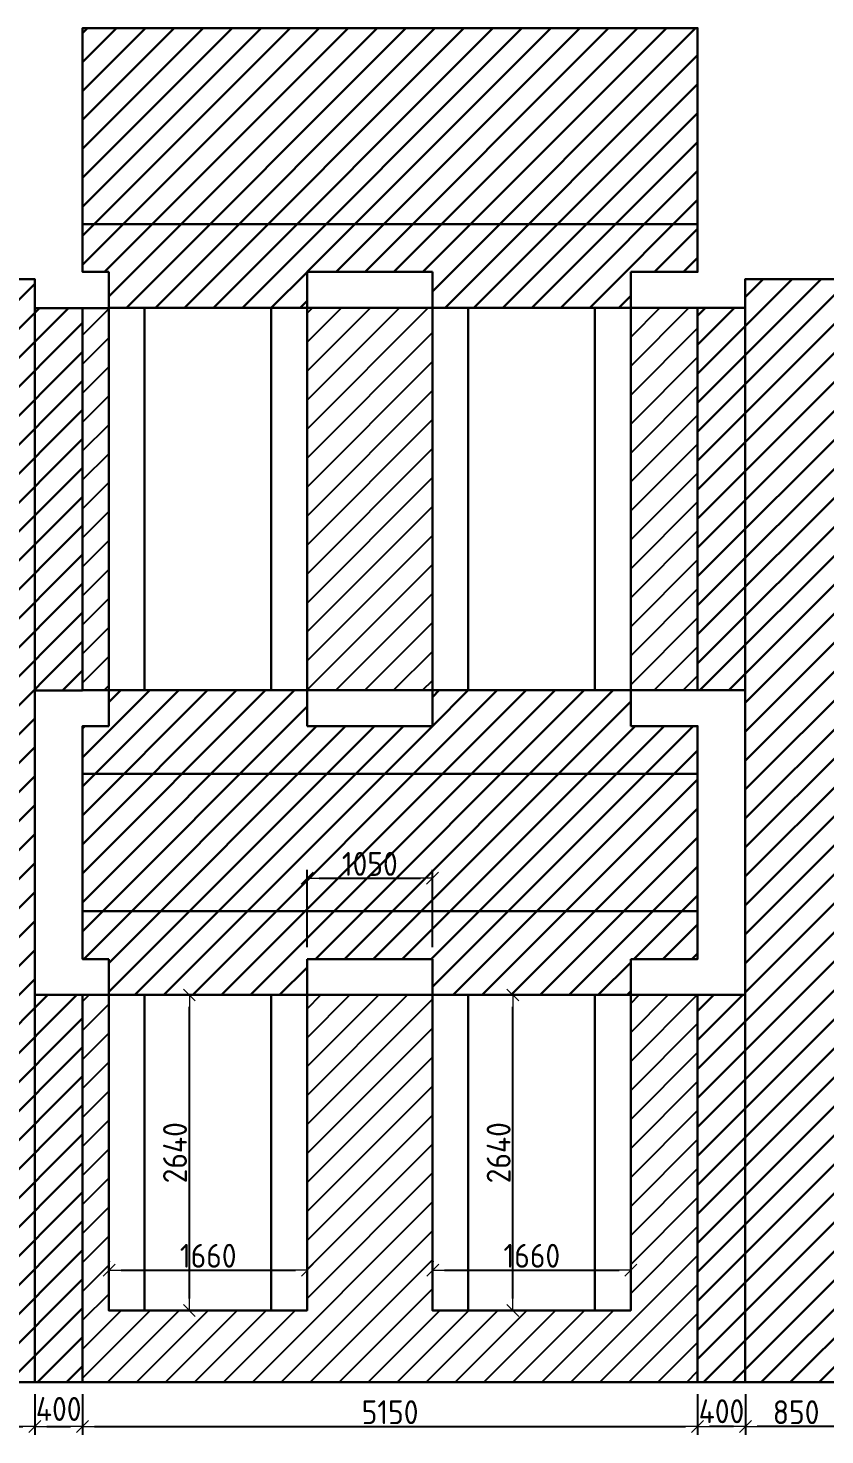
# Model space of a CAD drawing. Header units: millimetres. Extents: x 209 to 1046824, y -248937 to 510758.
# Drawn here: x 187055 to 193727, y -1274 to 10497 of the extents above; entities that cross this region are included whole.
import ezdxf

# ---------------------------------------------------------------- set-up
doc = ezdxf.new("R2010")
doc.units = ezdxf.units.MM
doc.layers.add('$AUDIT_BAD_LAYER1', color=7, linetype='Continuous')
doc.layers.add('ГВЛ', color=20, linetype='Continuous')
for name, color, linetype, lineweight in [('Основные линии', 7, 'Continuous', 30), ('Пластиковые уголки', 1, 'Continuous', 30), ('Размеры', 7, 'Continuous', 15)]:
    doc.layers.add(name, color=color, linetype=linetype, lineweight=lineweight)
doc.styles.add('СПДС', font='isocpeur.ttf', dxfattribs={"width": 0.9})
doc.dimstyles.new('Размера А3', dxfattribs={"dimtxt": 200, "dimasz": 100, "dimexe": 70, "dimexo": 100, "dimgap": 20, "dimtad": 1, "dimdec": 0, "dimrnd": 10, "dimzin": 0, "dimdsep": 46, "dimtxsty": 'СПДС', "dimblk": 'ARROWHEAD_6', "dimcen": 1, "dimclrd": 256, "dimclre": 256, "dimclrt": 256, "dimazin": 0, "dimtfac": 1, "dimtdec": 0, "dimtmove": 2, "dimatfit": 3, "dimfxl": 1, "dimtolj": 1, "dimtzin": 0, "dimarcsym": 0})

# ---------------------------------------------------------------- blocks, each defined once
blk = doc.blocks.new('ARROWHEAD_6')
at = {"color": 0, "linetype": 'Continuous'}
for p, q in [((0, 0), (-1, 0)), ((-0.5, -0.5), (0.5, 0.5))]:
    blk.add_line(p, q, dxfattribs=at)
blk = doc.blocks.new('*D193')
at = {"layer": 'Defpoints', "color": 0, "lineweight": 30, "transparency": 16777216}
for p in [(187733, 79), (189393, 105), (189393, 79)]:
    blk.add_point(p, dxfattribs=at)
at = {"layer": 'Размеры', "lineweight": -2, "transparency": 16777216}
for p, q in [((187733, 179), (187733, 175)), ((189393, 179), (189393, 175)), ((187833, 105), (189293, 105))]:
    blk.add_line(p, q, dxfattribs=at)
at = {"layer": 'Размеры', "lineweight": -2, "transparency": 16777216, "xscale": 100, "yscale": 100, "zscale": 100, "rotation": 180}
blk.add_blockref('ARROWHEAD_6', (187733, 105), dxfattribs=at)
at = {"layer": 'Размеры', "lineweight": -2, "transparency": 16777216, "xscale": 100, "yscale": 100, "zscale": 100}
blk.add_blockref('ARROWHEAD_6', (189393, 105), dxfattribs=at)
at = {"layer": 'Размеры', "lineweight": 15, "transparency": 16777216, "insert": (188563, 225), "char_height": 200, "attachment_point": 5, "style": 'СПДС'}
blk.add_mtext('\\A1;1660', dxfattribs=at)
blk = doc.blocks.new('*D194')
at = {"layer": 'Defpoints', "color": 0, "lineweight": 30, "transparency": 16777216}
for p in [(188207, 2407), (188405, 2407), (188207, -233)]:
    blk.add_point(p, dxfattribs=at)
at = {"layer": 'Размеры', "lineweight": -2, "transparency": 16777216}
for p, q in [((188307, 2407), (188475, 2407)), ((188405, -133), (188405, 2307)), ((188307, -233), (188475, -233))]:
    blk.add_line(p, q, dxfattribs=at)
at = {"layer": 'Размеры', "lineweight": -2, "transparency": 16777216, "xscale": 100, "yscale": 100, "zscale": 100}
for p, rotation in [((188405, 2407), 90), ((188405, -233), 270)]:
    blk.add_blockref('ARROWHEAD_6', p, dxfattribs=dict(at, rotation=rotation))
at = {"layer": 'Размеры', "lineweight": 15, "transparency": 16777216, "insert": (188285, 1087), "char_height": 200, "attachment_point": 5, "rotation": 90, "style": 'СПДС'}
blk.add_mtext('\\A1;2640', dxfattribs=at)
blk = doc.blocks.new('*D195')
at = {"layer": 'Defpoints', "color": 0, "lineweight": 30, "transparency": 16777216}
for p in [(188207, 2407), (188405, 2407), (188207, -233)]:
    blk.add_point(p, dxfattribs=at)
at = {"layer": 'Размеры', "lineweight": -2, "transparency": 16777216}
for p, q in [((188307, 2407), (188475, 2407)), ((188405, -133), (188405, 2307)), ((188307, -233), (188475, -233))]:
    blk.add_line(p, q, dxfattribs=at)
at = {"layer": 'Размеры', "lineweight": -2, "transparency": 16777216, "xscale": 100, "yscale": 100, "zscale": 100}
for p, rotation in [((188405, 2407), 90), ((188405, -233), 270)]:
    blk.add_blockref('ARROWHEAD_6', p, dxfattribs=dict(at, rotation=rotation))
at = {"layer": 'Размеры', "lineweight": 15, "transparency": 16777216, "insert": (188285, 1087), "char_height": 200, "attachment_point": 5, "rotation": 90, "style": 'СПДС'}
blk.add_mtext('\\A1;2640', dxfattribs=at)
blk = doc.blocks.new('*D196')
at = {"layer": 'Defpoints', "color": 0, "lineweight": 30, "transparency": 16777216}
for p in [(190443, 79), (192103, 105), (192103, 79)]:
    blk.add_point(p, dxfattribs=at)
at = {"layer": 'Размеры', "lineweight": -2, "transparency": 16777216}
for p, q in [((190443, 179), (190443, 175)), ((192103, 179), (192103, 175)), ((190543, 105), (192003, 105))]:
    blk.add_line(p, q, dxfattribs=at)
at = {"layer": 'Размеры', "lineweight": -2, "transparency": 16777216, "xscale": 100, "yscale": 100, "zscale": 100, "rotation": 180}
blk.add_blockref('ARROWHEAD_6', (190443, 105), dxfattribs=at)
at = {"layer": 'Размеры', "lineweight": -2, "transparency": 16777216, "xscale": 100, "yscale": 100, "zscale": 100}
blk.add_blockref('ARROWHEAD_6', (192103, 105), dxfattribs=at)
at = {"layer": 'Размеры', "lineweight": 15, "transparency": 16777216, "insert": (191273, 225), "char_height": 200, "attachment_point": 5, "style": 'СПДС'}
blk.add_mtext('\\A1;1660', dxfattribs=at)
blk = doc.blocks.new('*D197')
at = {"layer": 'Defpoints', "color": 0, "lineweight": 30, "transparency": 16777216}
for p in [(190917, 2407), (191115, 2407), (190917, -233)]:
    blk.add_point(p, dxfattribs=at)
at = {"layer": 'Размеры', "lineweight": -2, "transparency": 16777216}
for p, q in [((191017, 2407), (191185, 2407)), ((191115, -133), (191115, 2307)), ((191017, -233), (191185, -233))]:
    blk.add_line(p, q, dxfattribs=at)
at = {"layer": 'Размеры', "lineweight": -2, "transparency": 16777216, "xscale": 100, "yscale": 100, "zscale": 100}
for p, rotation in [((191115, 2407), 90), ((191115, -233), 270)]:
    blk.add_blockref('ARROWHEAD_6', p, dxfattribs=dict(at, rotation=rotation))
at = {"layer": 'Размеры', "lineweight": 15, "transparency": 16777216, "insert": (190995, 1087), "char_height": 200, "attachment_point": 5, "rotation": 90, "style": 'СПДС'}
blk.add_mtext('\\A1;2640', dxfattribs=at)
blk = doc.blocks.new('*D198')
at = {"layer": 'Defpoints', "color": 0, "lineweight": 30, "transparency": 16777216}
for p in [(190917, 2407), (191115, 2407), (190917, -233)]:
    blk.add_point(p, dxfattribs=at)
at = {"layer": 'Размеры', "lineweight": -2, "transparency": 16777216}
for p, q in [((191017, 2407), (191185, 2407)), ((191115, -133), (191115, 2307)), ((191017, -233), (191185, -233))]:
    blk.add_line(p, q, dxfattribs=at)
at = {"layer": 'Размеры', "lineweight": -2, "transparency": 16777216, "xscale": 100, "yscale": 100, "zscale": 100}
for p, rotation in [((191115, 2407), 90), ((191115, -233), 270)]:
    blk.add_blockref('ARROWHEAD_6', p, dxfattribs=dict(at, rotation=rotation))
at = {"layer": 'Размеры', "lineweight": 15, "transparency": 16777216, "insert": (190995, 1087), "char_height": 200, "attachment_point": 5, "rotation": 90, "style": 'СПДС'}
blk.add_mtext('\\A1;2640', dxfattribs=at)
blk = doc.blocks.new('*D213')
at = {"layer": 'Defpoints', "color": 0, "lineweight": 30, "transparency": 16777216}
for p in [(186261, -833), (187111, -833), (187111, -1204)]:
    blk.add_point(p, dxfattribs=at)
at = {"layer": 'Размеры', "lineweight": -2, "transparency": 16777216}
for p, q in [((186261, -933), (186261, -1274)), ((187111, -933), (187111, -1274)), ((186361, -1204), (187011, -1204))]:
    blk.add_line(p, q, dxfattribs=at)
at = {"layer": 'Размеры', "lineweight": -2, "transparency": 16777216, "xscale": 100, "yscale": 100, "zscale": 100, "rotation": 180}
blk.add_blockref('ARROWHEAD_6', (186261, -1204), dxfattribs=at)
at = {"layer": 'Размеры', "lineweight": -2, "transparency": 16777216, "xscale": 100, "yscale": 100, "zscale": 100}
blk.add_blockref('ARROWHEAD_6', (187111, -1204), dxfattribs=at)
at = {"layer": 'Размеры', "lineweight": 15, "transparency": 16777216, "insert": (186686, -1084), "char_height": 200, "attachment_point": 5, "style": 'СПДС'}
blk.add_mtext('\\A1;850', dxfattribs=at)
blk = doc.blocks.new('*D214')
at = {"layer": 'Defpoints', "color": 0, "lineweight": 30, "transparency": 16777216}
for p in [(187111, -833), (187511, -833), (187511, -1204)]:
    blk.add_point(p, dxfattribs=at)
at = {"layer": 'Размеры', "lineweight": -2, "transparency": 16777216}
for p, q in [((187111, -933), (187111, -1274)), ((187511, -933), (187511, -1274)), ((187211, -1204), (187411, -1204))]:
    blk.add_line(p, q, dxfattribs=at)
at = {"layer": 'Размеры', "lineweight": -2, "transparency": 16777216, "xscale": 100, "yscale": 100, "zscale": 100, "rotation": 180}
blk.add_blockref('ARROWHEAD_6', (187111, -1204), dxfattribs=at)
at = {"layer": 'Размеры', "lineweight": -2, "transparency": 16777216, "xscale": 100, "yscale": 100, "zscale": 100}
blk.add_blockref('ARROWHEAD_6', (187511, -1204), dxfattribs=at)
at = {"layer": 'Размеры', "lineweight": 15, "transparency": 16777216, "insert": (187311, -1057), "char_height": 200, "attachment_point": 5, "style": 'СПДС'}
blk.add_mtext('\\A1;400', dxfattribs=at)
blk = doc.blocks.new('*D215')
at = {"layer": 'Defpoints', "color": 0, "lineweight": 30, "transparency": 16777216}
for p in [(187511, -833), (192661, -833), (192661, -1204)]:
    blk.add_point(p, dxfattribs=at)
at = {"layer": 'Размеры', "lineweight": -2, "transparency": 16777216}
for p, q in [((187511, -933), (187511, -1274)), ((192661, -933), (192661, -1274)), ((187611, -1204), (192561, -1204))]:
    blk.add_line(p, q, dxfattribs=at)
at = {"layer": 'Размеры', "lineweight": -2, "transparency": 16777216, "xscale": 100, "yscale": 100, "zscale": 100, "rotation": 180}
blk.add_blockref('ARROWHEAD_6', (187511, -1204), dxfattribs=at)
at = {"layer": 'Размеры', "lineweight": -2, "transparency": 16777216, "xscale": 100, "yscale": 100, "zscale": 100}
blk.add_blockref('ARROWHEAD_6', (192661, -1204), dxfattribs=at)
at = {"layer": 'Размеры', "lineweight": 15, "transparency": 16777216, "insert": (190086, -1084), "char_height": 200, "attachment_point": 5, "style": 'СПДС'}
blk.add_mtext('\\A1;5150', dxfattribs=at)
blk = doc.blocks.new('*D216')
at = {"layer": 'Defpoints', "color": 0, "lineweight": 30, "transparency": 16777216}
for p in [(192661, -833), (193061, -833), (192661, -1204)]:
    blk.add_point(p, dxfattribs=at)
at = {"layer": 'Размеры', "lineweight": -2, "transparency": 16777216}
for p, q in [((192661, -933), (192661, -1274)), ((193061, -933), (193061, -1274)), ((192961, -1204), (192761, -1204))]:
    blk.add_line(p, q, dxfattribs=at)
at = {"layer": 'Размеры', "lineweight": -2, "transparency": 16777216, "xscale": 100, "yscale": 100, "zscale": 100, "rotation": 180}
blk.add_blockref('ARROWHEAD_6', (192661, -1204), dxfattribs=at)
at = {"layer": 'Размеры', "lineweight": -2, "transparency": 16777216, "xscale": 100, "yscale": 100, "zscale": 100}
blk.add_blockref('ARROWHEAD_6', (193061, -1204), dxfattribs=at)
at = {"layer": 'Размеры', "lineweight": 15, "transparency": 16777216, "insert": (192861, -1076), "char_height": 200, "attachment_point": 5, "style": 'СПДС'}
blk.add_mtext('\\A1;400', dxfattribs=at)
blk = doc.blocks.new('*D217')
at = {"layer": 'Defpoints', "color": 0, "lineweight": 30, "transparency": 16777216}
for p in [(193061, -833), (193911, -833), (193061, -1204)]:
    blk.add_point(p, dxfattribs=at)
at = {"layer": 'Размеры', "lineweight": -2, "transparency": 16777216}
for p, q in [((193061, -933), (193061, -1274)), ((193911, -933), (193911, -1274)), ((193811, -1204), (193161, -1204))]:
    blk.add_line(p, q, dxfattribs=at)
at = {"layer": 'Размеры', "lineweight": -2, "transparency": 16777216, "xscale": 100, "yscale": 100, "zscale": 100, "rotation": 180}
blk.add_blockref('ARROWHEAD_6', (193061, -1204), dxfattribs=at)
at = {"layer": 'Размеры', "lineweight": -2, "transparency": 16777216, "xscale": 100, "yscale": 100, "zscale": 100}
blk.add_blockref('ARROWHEAD_6', (193911, -1204), dxfattribs=at)
at = {"layer": 'Размеры', "lineweight": 15, "transparency": 16777216, "insert": (193486, -1084), "char_height": 200, "attachment_point": 5, "style": 'СПДС'}
blk.add_mtext('\\A1;850', dxfattribs=at)
blk = doc.blocks.new('*D230')
at = {"layer": 'Defpoints', "color": 0, "lineweight": 30, "transparency": 16777216}
for p in [(190441, 3384), (189391, 2707), (190441, 2707)]:
    blk.add_point(p, dxfattribs=at)
at = {"layer": 'Размеры', "lineweight": -2, "transparency": 16777216}
for p, q in [((189391, 2807), (189391, 3454)), ((190441, 2807), (190441, 3454)), ((189491, 3384), (190341, 3384))]:
    blk.add_line(p, q, dxfattribs=at)
at = {"layer": 'Размеры', "lineweight": -2, "transparency": 16777216, "xscale": 100, "yscale": 100, "zscale": 100, "rotation": 180}
blk.add_blockref('ARROWHEAD_6', (189391, 3384), dxfattribs=at)
at = {"layer": 'Размеры', "lineweight": -2, "transparency": 16777216, "xscale": 100, "yscale": 100, "zscale": 100}
blk.add_blockref('ARROWHEAD_6', (190441, 3384), dxfattribs=at)
at = {"layer": 'Размеры', "lineweight": 15, "transparency": 16777216, "insert": (189916, 3504), "char_height": 200, "attachment_point": 5, "style": 'СПДС'}
blk.add_mtext('\\A1;1050', dxfattribs=at)

msp = doc.modelspace()

# ---------------------------------------------------------------- hatches: boundary and pattern name
at = {"layer": '$AUDIT_BAD_LAYER1', "transparency": 33554559}
h = msp.add_hatch(dxfattribs=at)
h.set_pattern_fill('ANSI31', color=3, scale=54)
h.set_pattern_definition([(45, (167110.67, -832.78), (-121.2335, 121.2335), [])])
h.paths.add_polyline_path([(194310.7, -832.8), (194310.7, 2407.2), (194415.1, 2407.2), (194415.1, -232.8), (196075.1, -232.8), (196075.1, 2407.2), (197250.7, 2407.2), (197250.7, -232.8), (198910.7, -232.8), (198910.7, 2407.2), (199550.7, 2407.2), (199550.7, -832.8)])
h.paths.add_polyline_path([(187510.7, -832.8), (187510.7, 2407.2), (187730.7, 2407.2), (187730.7, -232.8), (189390.7, -232.8), (189390.7, 2407.2), (190440.7, 2407.2), (190440.7, -232.8), (192100.7, -232.8), (192100.7, 2407.2), (192660.7, 2407.2), (192660.7, -832.8)])
h.paths.add_polyline_path([(173920.7, -832.8), (173920.7, 2407.2), (174380.7, 2407.2), (174380.7, -232.8), (176040.7, -232.8), (176040.7, 2407.2), (177070.7, 2407.2), (177070.7, -232.8), (178730.7, -232.8), (178730.7, 2407.2), (179060.7, 2407.2), (179060.7, -832.8)])
h.paths.add_polyline_path([(180720.7, -832.8), (180720.7, 2407.2), (181060.7, 2407.2), (181060.7, -232.8), (182720.7, -232.8), (182720.7, 2407.2), (183750.7, 2407.2), (183750.7, -232.8), (185410.7, -232.8), (185410.7, 2407.2), (185860.7, 2407.2), (185860.7, -832.8)])
h.paths.add_polyline_path([(167110.7, -832.8), (167110.7, 2407.2), (167734.7, 2407.2), (167734.7, -232.8), (169394.7, -232.8), (169394.7, 2407.2), (170325.7, 2407.2), (170325.7, -232.8), (171985.7, -232.8), (171985.7, 2407.2), (172210.7, 2407.2), (172210.7, -832.8)])
h.paths.add_polyline_path([(196075.1, 4957.2), (197250.7, 4957.2), (197250.7, 8157.2), (196075.1, 8157.2)])
h.paths.add_polyline_path([(189390.7, 4957.2), (190440.7, 4957.2), (190440.7, 8157.2), (189390.7, 8157.2)])
h.paths.add_polyline_path([(182720.7, 4957.2), (183750.7, 4957.2), (183750.7, 8157.2), (182720.7, 8157.2)])
h.paths.add_polyline_path([(176040.7, 4957.2), (177070.7, 4957.2), (177070.7, 8157.2), (176040.7, 8157.2)])
h.paths.add_polyline_path([(169394.7, 4957.2), (170325.7, 4957.2), (170325.7, 8157.2), (169394.7, 8157.2)])
h.paths.add_polyline_path([(198910.7, 4957.2), (198910.7, 8157.2), (199550.7, 8157.2), (199550.7, 4957.2)])
h.paths.add_polyline_path([(167110.7, 4957.2), (167110.7, 8157.2), (167734.7, 8157.2), (167734.7, 4957.2)])
h.paths.add_polyline_path([(192100.7, 4957.2), (192100.7, 8157.2), (192660.7, 8157.2), (192660.7, 4957.2)])
h.paths.add_polyline_path([(173905.7, 4957.2), (173905.7, 8157.2), (174380.7, 8157.2), (174380.7, 4957.2)])
h.paths.add_polyline_path([(185410.7, 4957.2), (185410.7, 8157.2), (185860.7, 8157.2), (185860.7, 4955.1), (185410.7, 4955.1)])
h.paths.add_polyline_path([(180720.7, 4957.2), (180720.7, 8157.2), (181060.7, 8157.2), (181060.7, 4957.2)])
h.paths.add_polyline_path([(178730.7, 4957.2), (178730.7, 8157.2), (179060.7, 8157.2), (179060.7, 4957.2)])
h.paths.add_polyline_path([(171985.7, 4957.2), (171985.7, 8157.2), (172225.7, 8157.2), (172225.7, 4957.2)])
h.paths.add_polyline_path([(187510.7, 4957.2), (187510.7, 8155.1), (187730.7, 8155.1), (187730.7, 4957.2)])
h.paths.add_polyline_path([(194310.7, 4957.2), (194310.7, 8157.2), (194415.1, 8157.2), (194415.1, 4957.2)])
h.paths.add_polyline_path([(167045.8, 2838.6), (167045.8, 2275.8), (166745.8, 2275.8), (166745.8, 2838.6)], flags=9)
at = {"layer": 'ГВЛ', "lineweight": 30, "transparency": 33554559}
h = msp.add_hatch(dxfattribs=at)
h.set_pattern_fill('ANSI31', color=5, scale=54)
h.set_pattern_definition([(45, (166280.67, -832.78), (-121.23346, 121.23346), [])])
h.paths.add_polyline_path([(194310.7, 8857.2), (199550.7, 8857.2), (199550.7, 10497.2), (194310.7, 10497.2)])
h.paths.add_polyline_path([(187510.7, 8857.2), (192660.7, 8857.2), (192660.7, 10497.2), (187510.7, 10497.2)])
h.paths.add_polyline_path([(180720.7, 8857.2), (185860.7, 8857.2), (185860.7, 10497.2), (180720.7, 10497.2)])
h.paths.add_polyline_path([(173920.7, 8857.2), (179060.7, 8857.2), (179060.7, 10497.2), (173920.7, 10497.2)])
h.paths.add_polyline_path([(167110.7, 8857.2), (172210.7, 8857.2), (172210.7, 10497.2), (167110.7, 10497.2)])
h.paths.add_polyline_path([(172625.7, 3557.2), (172625.7, 6757.2), (172625.7, 8397.2), (173505.7, 8397.2), (173505.7, 6757.2), (173505.7, 3557.2), (173510.7, 3557.2), (173510.7, 2407.2), (173510.7, -832.8), (172630.7, -832.8), (172630.7, 2407.2), (172630.7, 3557.2)])
h.paths.add_polyline_path([(179460.7, -832.8), (179460.7, 2407.2), (179460.7, 3557.2), (179460.7, 8397.2), (180320.7, 8397.2), (180320.7, 3557.2), (180320.7, 2407.2), (180320.7, -832.8)])
h.paths.add_polyline_path([(193060.7, -832.8), (193060.7, 2407.2), (193060.7, 3557.2), (193060.7, 8397.2), (193910.7, 8397.2), (193910.7, 3557.2), (193910.7, 2407.2), (193910.7, -832.8)])
h.paths.add_polyline_path([(194310.7, 3107.2), (199550.7, 3107.2), (199550.7, 4257.2), (194310.7, 4257.2)])
h.paths.add_polyline_path([(187510.7, 3107.2), (192660.7, 3107.2), (192660.7, 4257.2), (187510.7, 4257.2)])
h.paths.add_polyline_path([(180720.7, 3107.2), (185860.7, 3107.2), (185860.7, 4257.2), (180720.7, 4257.2)])
h.paths.add_polyline_path([(173920.7, 3107.2), (179060.7, 3107.2), (179060.7, 4257.2), (173920.7, 4257.2)])
h.paths.add_polyline_path([(167110.7, 3107.2), (172210.7, 3107.2), (172210.7, 4257.2), (167110.7, 4257.2)])
h.paths.add_polyline_path([(186260.7, -832.8), (186260.7, 2407.2), (186260.7, 3557.2), (186260.7, 8397.2), (186749.3, 8397.2), (186749.3, -832.8)])
h.paths.add_polyline_path([(166280.7, -832.8), (166280.7, 6447.2), (166540.7, 6447.2), (166540.7, 8297.2), (166710.7, 8297.2), (166710.7, -832.8)])
h.paths.add_polyline_path([(199950.7, -832.8), (199950.7, 8297.2), (200072.9, 8297.2), (200072.9, 6447.2), (200380.7, 6447.2), (200380.7, -832.8)])
h.paths.add_polyline_path([(194310.7, 8457.2), (194310.7, 8857.2), (199550.7, 8857.2), (199550.7, 8457.2), (198910.7, 8457.2), (198910.7, 8157.2), (197250.7, 8157.2), (197250.7, 8457.2), (196075.1, 8457.2), (196075.1, 8157.2), (194415.1, 8157.2), (194415.1, 8457.2)])
h.paths.add_polyline_path([(194310.7, 2707.2), (194310.7, 3107.2), (199550.7, 3107.2), (199550.7, 2707.2), (198910.7, 2707.2), (198910.7, 2407.2), (197250.7, 2407.2), (197250.7, 2707.2), (196075.1, 2707.2), (196075.1, 2407.2), (194415.1, 2407.2), (194415.1, 2707.2)])
h.paths.add_polyline_path([(194310.7, 4257.2), (194310.7, 4657.2), (194415.1, 4657.2), (194415.1, 4957.2), (196075.1, 4957.2), (196075.1, 4657.2), (197250.7, 4657.2), (197250.7, 4957.2), (198910.7, 4957.2), (198910.7, 4657.2), (199550.7, 4657.2), (199550.7, 4257.2)])
h.paths.add_polyline_path([(187510.7, 2707.2), (187510.7, 3107.2), (192660.7, 3107.2), (192660.7, 2707.2), (192100.7, 2707.2), (192100.7, 2407.2), (190440.7, 2407.2), (190440.7, 2707.2), (189390.7, 2707.2), (189390.7, 2407.2), (187730.7, 2407.2), (187730.7, 2707.2)])
h.paths.add_polyline_path([(187510.7, 8457.2), (187510.7, 8857.2), (192660.7, 8857.2), (192660.7, 8457.2), (192100.7, 8457.2), (192100.7, 8157.2), (190440.7, 8157.2), (190440.7, 8457.2), (189390.7, 8457.2), (189390.7, 8157.2), (187730.7, 8157.2), (187730.7, 8457.2)])
h.paths.add_polyline_path([(187510.7, 4257.2), (187510.7, 4657.2), (187730.7, 4657.2), (187730.7, 4957.2), (189390.7, 4957.2), (189390.7, 4657.2), (190440.7, 4657.2), (190440.7, 4957.2), (192100.7, 4957.2), (192100.7, 4657.2), (192660.7, 4657.2), (192660.7, 4257.2)])
h.paths.add_polyline_path([(180720.7, 2707.2), (180720.7, 3107.2), (185860.7, 3107.2), (185860.7, 2707.2), (185410.7, 2707.2), (185410.7, 2407.2), (183750.7, 2407.2), (183750.7, 2707.2), (182720.7, 2707.2), (182720.7, 2407.2), (181060.7, 2407.2), (181060.7, 2707.2)])
h.paths.add_polyline_path([(180720.7, 4257.2), (180720.7, 4657.2), (181060.7, 4657.2), (181060.7, 4957.2), (182720.7, 4957.2), (182720.7, 4657.2), (183750.7, 4657.2), (183750.7, 4957.2), (185410.7, 4957.2), (185410.7, 4657.2), (185860.7, 4657.2), (185860.7, 4257.2)])
h.paths.add_polyline_path([(180720.7, 8457.2), (180720.7, 8857.2), (185860.7, 8857.2), (185860.7, 8457.2), (185410.7, 8457.2), (185410.7, 8157.2), (183750.7, 8157.2), (183750.7, 8457.2), (182720.7, 8457.2), (182720.7, 8157.2), (181060.7, 8157.2), (181060.7, 8457.2)])
h.paths.add_polyline_path([(173920.7, 2707.2), (173920.7, 3107.2), (179060.7, 3107.2), (179060.7, 2707.2), (178730.7, 2707.2), (178730.7, 2407.2), (177070.7, 2407.2), (177070.7, 2707.2), (176040.7, 2707.2), (176040.7, 2407.2), (174380.7, 2407.2), (174380.7, 2707.2)])
h.paths.add_polyline_path([(173920.7, 4257.2), (173920.7, 4657.2), (174380.7, 4657.2), (174380.7, 4957.2), (176040.7, 4957.2), (176040.7, 4657.2), (177070.7, 4657.2), (177070.7, 4957.2), (178730.7, 4957.2), (178730.7, 4657.2), (179060.7, 4657.2), (179060.7, 4257.2)])
h.paths.add_polyline_path([(173920.7, 8457.2), (173920.7, 8857.2), (179060.7, 8857.2), (179060.7, 8457.2), (178730.7, 8457.2), (178730.7, 8157.2), (177070.7, 8157.2), (177070.7, 8457.2), (176040.7, 8457.2), (176040.7, 8157.2), (174380.7, 8157.2), (174380.7, 8457.2)])
h.paths.add_polyline_path([(167110.7, 4257.2), (167110.7, 4657.2), (167734.7, 4657.2), (167734.7, 4957.2), (169394.7, 4957.2), (169394.7, 4657.2), (170325.7, 4657.2), (170325.7, 4957.2), (171985.7, 4957.2), (171985.7, 4657.2), (172210.7, 4657.2), (172210.7, 4257.2)])
h.paths.add_polyline_path([(167110.7, 8457.2), (167110.7, 8857.2), (172210.7, 8857.2), (172210.7, 8457.2), (171985.7, 8457.2), (171985.7, 8157.2), (170325.7, 8157.2), (170325.7, 8457.2), (169394.7, 8457.2), (169394.7, 8157.2), (167734.7, 8157.2), (167734.7, 8457.2)])
h.paths.add_polyline_path([(167110.7, 2707.2), (167110.7, 3107.2), (172210.7, 3107.2), (172210.7, 2707.2), (171985.7, 2707.2), (171985.7, 2407.2), (170325.7, 2407.2), (170325.7, 2707.2), (169394.7, 2707.2), (169394.7, 2407.2), (167734.7, 2407.2), (167734.7, 2707.2)])
h.paths.add_polyline_path([(186749.3, 8397.2), (187110.7, 8397.2), (187110.7, 3557.2), (187110.7, 2407.2), (187110.7, -832.8), (186749.3, -832.8)])
h.paths.add_polyline_path([(172210.7, -832.8), (172210.7, 2407.2), (172630.7, 2407.2), (172630.7, -832.8)])
h.paths.add_polyline_path([(173510.7, -832.8), (173510.7, 2407.2), (173920.7, 2407.2), (173920.7, -832.8)])
h.paths.add_polyline_path([(185860.7, -832.8), (185860.7, 2407.2), (186260.7, 2407.2), (186260.7, -832.8)])
h.paths.add_polyline_path([(187110.7, -832.8), (187110.7, 2407.2), (187510.7, 2407.2), (187510.7, -832.8)])
h.paths.add_polyline_path([(180320.7, -832.8), (180320.7, 2407.2), (180720.7, 2407.2), (180720.7, -832.8)])
h.paths.add_polyline_path([(192660.7, -832.8), (192660.7, 2407.2), (193060.7, 2407.2), (193060.7, -832.8)])
h.paths.add_polyline_path([(199550.7, -832.8), (199550.7, 2407.2), (199950.7, 2407.2), (199950.7, -832.8)])
h.paths.add_polyline_path([(166710.7, -832.8), (166710.7, 2407.2), (167110.7, 2407.2), (167110.7, -832.8)])
h.paths.add_polyline_path([(193910.7, -832.8), (193910.7, 2407.2), (194310.7, 2407.2), (194310.7, -832.8)])
h.paths.add_polyline_path([(179060.7, -832.8), (179060.7, 2407.2), (179460.7, 2407.2), (179460.7, -832.8)])
h.paths.add_polyline_path([(185860.7, 4955.1), (185860.7, 8155.1), (186260.7, 8155.1), (186260.7, 4955.1)])
h.paths.add_polyline_path([(187110.7, 8155.1), (187510.7, 8155.1), (187510.7, 4955.1), (187110.7, 4955.1)])
h.paths.add_polyline_path([(193910.7, 8157.2), (194310.7, 8157.2), (194310.7, 4957.2), (193910.7, 4957.2)])
h.paths.add_polyline_path([(172225.7, 4957.2), (172225.7, 8157.2), (172625.7, 8157.2), (172625.7, 6757.2), (172625.7, 4957.2)])
h.paths.add_polyline_path([(180320.7, 8157.2), (180720.7, 8157.2), (180720.7, 4957.2), (180320.7, 4957.2)])
h.paths.add_polyline_path([(192660.7, 4957.2), (192660.7, 8157.2), (193060.7, 8157.2), (193060.7, 4957.2)])
h.paths.add_polyline_path([(179060.7, 4957.2), (179060.7, 8157.2), (179460.7, 8157.2), (179460.7, 4957.2)])
h.paths.add_polyline_path([(173505.7, 8157.2), (173905.7, 8157.2), (173905.7, 4957.2), (173510.7, 4957.2), (173510.7, 6757.2), (173505.7, 6757.2)])
h.paths.add_polyline_path([(166710.7, 4957.2), (166710.7, 8157.2), (167110.7, 8157.2), (167110.7, 4957.2)])
h.paths.add_polyline_path([(199550.7, 4957.2), (199550.7, 8157.2), (199950.7, 8157.2), (199950.7, 4957.2)])

# ---------------------------------------------------------------- linework, layer by layer
at = {"layer": 'Основные линии'}
for p, q in [((187730.7, 4957.2), (187730.7, 8157.2)), ((187730.7, 8157.2), (187730.7, 4957.2)), ((188030.7, 4957.2), (188030.7, 8157.2)), ((189090.7, 8157.2), (189090.7, 4957.2)), ((189390.7, 8157.2), (189390.7, 4957.2)), ((189390.7, 4957.2), (189390.7, 8157.2)), ((190440.7, 4957.2), (190440.7, 8157.2)), ((190440.7, 8157.2), (190440.7, 4957.2)), ((190740.7, 4957.2), (190740.7, 8157.2)), ((191800.7, 8157.2), (191800.7, 4957.2)), ((192100.7, 8157.2), (192100.7, 4957.2)), ((192100.7, 4957.2), (192100.7, 8157.2)), ((189390.7, 4957.2), (187730.7, 4957.2)), ((187730.7, 4957.2), (188030.7, 4957.2)), ((189090.7, 4957.2), (189390.7, 4957.2)), ((192100.7, 4957.2), (190440.7, 4957.2)), ((190440.7, 4957.2), (190740.7, 4957.2)), ((191800.7, 4957.2), (192100.7, 4957.2)), ((187110.7, -832.8), (186260.7, -832.8)), ((187110.7, -832.8), (187510.7, -832.8)), ((192660.7, -832.8), (187510.7, -832.8)), ((193060.7, -832.8), (192660.7, -832.8)), ((193910.7, -832.8), (193060.7, -832.8))]:
    msp.add_line(p, q, dxfattribs=at)
for points in [[(192660.7, 8857.2), (187510.7, 8857.2), (187510.7, 10497.2), (192660.7, 10497.2)], [(187510.7, 4955.1), (187110.7, 4955.1), (187110.7, 8155.1), (187510.7, 8155.1)], [(187510.7, 8155.1), (187730.7, 8155.1), (187730.7, 4957.2), (187510.7, 4957.2)], [(189390.7, 8157.2), (190440.7, 8157.2), (190440.7, 4957.2), (189390.7, 4957.2)], [(192660.7, 4957.2), (192100.7, 4957.2), (192100.7, 8157.2), (192660.7, 8157.2)], [(192660.7, 8157.2), (193060.7, 8157.2), (193060.7, 4957.2), (192660.7, 4957.2)], [(192660.7, 3107.2), (187510.7, 3107.2), (187510.7, 4257.2), (192660.7, 4257.2)], [(187110.7, -832.8), (187510.7, -832.8), (187510.7, 2407.2), (187110.7, 2407.2)], [(187510.7, 2407.2), (192660.7, 2407.2), (192660.7, -832.8), (187510.7, -832.8)], [(189390.7, -232.8), (187730.7, -232.8), (187730.7, 2407.2), (189390.7, 2407.2)], [(187730.7, -232.8), (188030.7, -232.8), (188030.7, 2407.2), (187730.7, 2407.2)], [(189090.7, -232.8), (189390.7, -232.8), (189390.7, 2407.2), (189090.7, 2407.2)], [(192100.7, -232.8), (190440.7, -232.8), (190440.7, 2407.2), (192100.7, 2407.2)], [(190440.7, -232.8), (190740.7, -232.8), (190740.7, 2407.2), (190440.7, 2407.2)], [(191800.7, -232.8), (192100.7, -232.8), (192100.7, 2407.2), (191800.7, 2407.2)], [(192660.7, 2407.2), (193060.7, 2407.2), (193060.7, -832.8), (192660.7, -832.8)]]:
    msp.add_lwpolyline(points, close=True, dxfattribs=at)
for points in [[(187730.7, 8457.2), (187510.7, 8457.2), (187510.7, 8857.2), (192660.7, 8857.2), (192660.7, 8457.2), (192100.7, 8457.2)], [(186260.7, 3557.2), (186260.7, 8397.2), (187110.7, 8397.2), (187110.7, 3557.2)], [(187730.7, 8457.2), (187730.7, 8157.2), (189390.7, 8157.2), (189390.7, 8457.2)], [(190440.7, 8457.2), (189390.7, 8457.2)], [(190440.7, 8457.2), (190440.7, 8157.2), (192100.7, 8157.2), (192100.7, 8457.2)], [(193060.7, 3557.2), (193060.7, 8397.2), (193910.7, 8397.2), (193910.7, 3557.2)], [(187730.7, 4657.2), (187730.7, 4957.2), (189390.7, 4957.2), (189390.7, 4657.2)], [(190440.7, 4657.2), (190440.7, 4957.2), (192100.7, 4957.2), (192100.7, 4657.2)], [(187730.7, 4657.2), (187510.7, 4657.2), (187510.7, 4257.2), (192660.7, 4257.2), (192660.7, 4657.2), (192100.7, 4657.2)], [(190440.7, 4657.2), (189390.7, 4657.2)], [(187110.7, 2407.2), (187110.7, 3557.2)], [(193060.7, 3557.2), (193060.7, 2407.2)], [(187730.7, 2707.2), (187510.7, 2707.2), (187510.7, 3107.2), (192660.7, 3107.2), (192660.7, 2707.2), (192100.7, 2707.2)], [(187730.7, 2707.2), (187730.7, 2407.2), (189390.7, 2407.2), (189390.7, 2707.2)], [(190440.7, 2707.2), (189390.7, 2707.2)], [(190440.7, 2707.2), (190440.7, 2407.2), (192100.7, 2407.2), (192100.7, 2707.2)]]:
    msp.add_lwpolyline(points, dxfattribs=at)
at = {"layer": 'Пластиковые уголки'}
for points in [[(187510.7, 8857.2), (192660.7, 8857.2)], [(187730.7, 4957.2), (187730.7, 8157.2)], [(189390.7, 4957.2), (189390.7, 8157.2)], [(190440.7, 4957.2), (190440.7, 8157.2)], [(192100.7, 4957.2), (192100.7, 8157.2)], [(187110.7, 3557.2), (187110.7, 6757.2)], [(193060.7, 3557.2), (193060.7, 6757.2)], [(187510.7, 4257.2), (192660.7, 4257.2)], [(187510.7, 3107.2), (192660.7, 3107.2)], [(187110.7, 2407.2), (187110.7, -832.8)], [(187730.7, -232.8), (187730.7, 2407.2)], [(189390.7, -232.8), (189390.7, 2407.2)], [(190440.7, -232.8), (190440.7, 2407.2)], [(192100.7, -232.8), (192100.7, 2407.2)], [(193060.7, 2407.2), (193060.7, -832.8)]]:
    msp.add_lwpolyline(points, dxfattribs=at)

# ---------------------------------------------------------------- dimensions: what is measured, and where the dimension line sits
at = {"layer": 'Размеры', "lineweight": 15}
for base, p1, p2, picture, middle in [((190440.7, 3383.5), (189390.7, 2707.2), (190440.7, 2707.2), '*D230', (189915.7, 3503.5)), ((189393.3, 104.9), (187733.3, 79.3), (189393.3, 79.3), '*D193', (188563.3, 224.9)), ((192103.3, 104.9), (190443.3, 79.3), (192103.3, 79.3), '*D196', (191273.3, 224.9)), ((187110.7, -1203.6), (186260.7, -832.8), (187110.7, -832.8), '*D213', (186685.7, -1083.6)), ((192660.7, -1203.6), (187510.7, -832.8), (192660.7, -832.8), '*D215', (190085.7, -1083.6)), ((193060.7, -1203.6), (193910.7, -832.8), (193060.7, -832.8), '*D217', (193485.7, -1083.6))]:
    dim = msp.add_linear_dim(base=base, p1=p1, p2=p2, dimstyle='Размера А3', dxfattribs=at)
    dim.commit()
    dim.dimension.update_dxf_attribs({"geometry": picture, "text_midpoint": middle})
for base, p1, p2, picture, middle in [((188405.2, 2407.2), (188206.8, -232.8), (188206.8, 2407.2), '*D194', (188285.2, 1087.2)), ((188405.2, 2407.2), (188206.8, -232.8), (188206.8, 2407.2), '*D195', (188285.2, 1087.2)), ((191115.2, 2407.2), (190916.8, -232.8), (190916.8, 2407.2), '*D197', (190995.2, 1087.2)), ((191115.2, 2407.2), (190916.8, -232.8), (190916.8, 2407.2), '*D198', (190995.2, 1087.2))]:
    dim = msp.add_linear_dim(base=base, p1=p1, p2=p2, angle=90, dimstyle='Размера А3', dxfattribs=at)
    dim.commit()
    dim.dimension.update_dxf_attribs({"geometry": picture, "text_midpoint": middle})
for base, p1, p2, picture, middle in [((187510.7, -1203.6), (187110.7, -832.8), (187510.7, -832.8), '*D214', (187310.7, -1056.5)), ((192660.7, -1203.6), (193060.7, -832.8), (192660.7, -832.8), '*D216', (192860.7, -1075.7))]:
    dim = msp.add_linear_dim(base=base, p1=p1, p2=p2, dimstyle='Размера А3', dxfattribs=at)
    dim.commit()
    dim.dimension.update_dxf_attribs({"geometry": picture, "text_midpoint": middle, "dimtype": 160})

doc.saveas('drawing.dxf')
